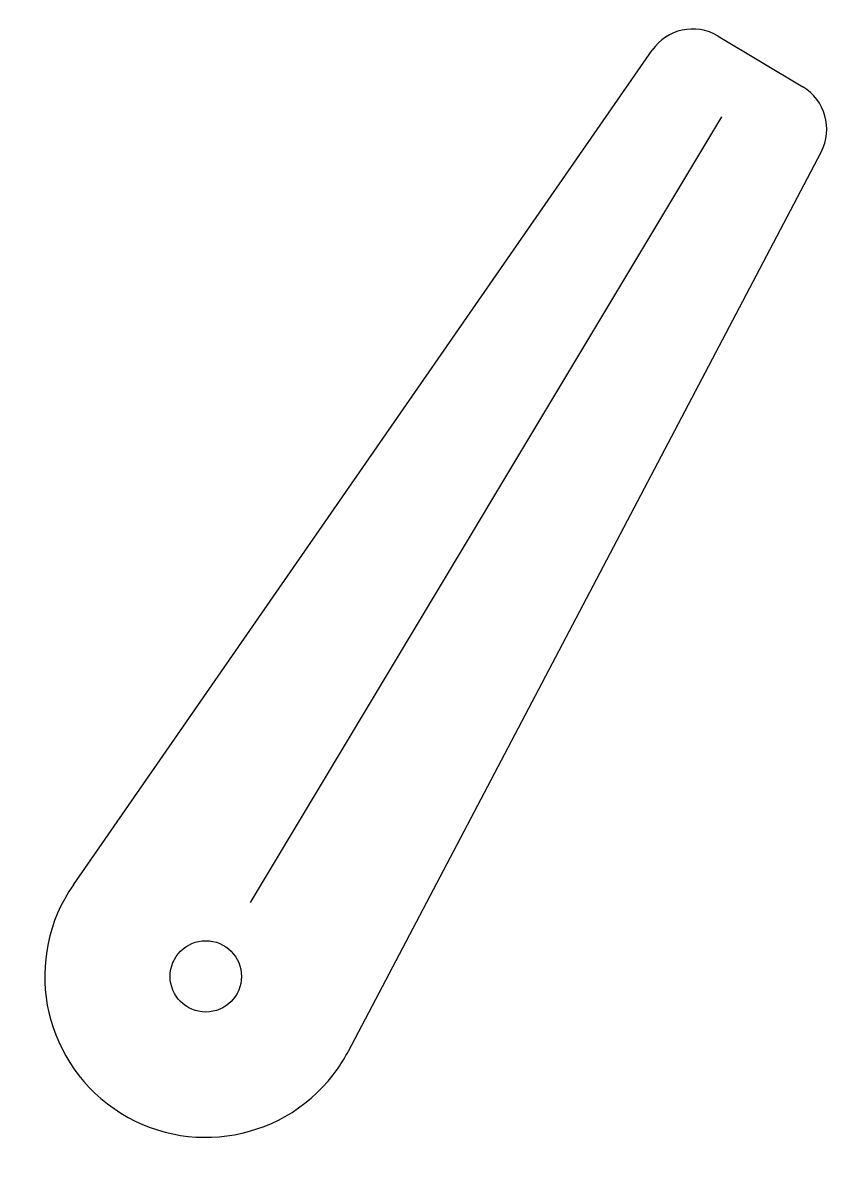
# Model space of a CAD drawing. Extents: x 59 to 143, y 17 to 134.
import ezdxf

# ---------------------------------------------------------------- set-up
doc = ezdxf.new("R2010")
doc.units = 0
doc.header["$MEASUREMENT"] = 0
doc.linetypes.add('AI-LINETYPE-1', pattern=[20.32, 12.7, -2.54, 2.54, -2.54])
doc.layers.get('0').update_dxf_attribs({"linetype": 'CONTINUOUS'})

# ---------------------------------------------------------------- blocks, each defined once
blk = doc.blocks.new('BLOCK_2')
at = {"color": 7}
blk.add_open_spline([(81.57, 35.63), (81.57, 37.66), (79.92, 39.31), (77.89, 39.31), (75.85, 39.31), (74.21, 37.66), (74.21, 35.63), (74.21, 33.6), (75.85, 31.95), (77.89, 31.95), (79.92, 31.95), (81.57, 33.6), (81.57, 35.63), (81.57, 35.63), (81.57, 35.63), (81.57, 35.63)], degree=3, knots=[0, 0, 0, 0, 1, 1, 1, 2, 2, 2, 3, 3, 3, 4, 4, 4, 5, 5, 5, 5], dxfattribs=at)
blk = doc.blocks.new('BLOCK_3')
at = {"color": 7}
blk.add_open_spline([(64.24, 45.09), (59.02, 37.55), (60.89, 27.21), (68.43, 21.98), (75.97, 16.76), (86.31, 18.63), (91.54, 26.17), (91.92, 26.73), (92.27, 27.31), (92.59, 27.91)], degree=3, knots=[0, 0, 0, 0, 1, 1, 1, 2, 2, 2, 3, 3, 3, 3], dxfattribs=at)
blk = doc.blocks.new('BLOCK_4')
at = {"color": 7}
blk.add_open_spline([(141.33, 120.69), (142.59, 123.08), (141.76, 126.03), (139.45, 127.41)], degree=3, dxfattribs=at)
blk = doc.blocks.new('BLOCK_5')
at = {"color": 7}
blk.add_open_spline([(130.71, 132.65), (128.41, 134.03), (125.44, 133.39), (123.92, 131.19)], degree=3, dxfattribs=at)
blk = doc.blocks.new('BLOCK_6')
at = {"color": 7, "linetype": 'AI-LINETYPE-1'}
blk.add_lwpolyline([(130.71, 132.65), (139.45, 127.41)], dxfattribs=at)
blk = doc.blocks.new('BLOCK_7')
at = {"color": 7}
blk.add_lwpolyline([(64.24, 45.09), (123.92, 131.19)], dxfattribs=at)
blk = doc.blocks.new('BLOCK_8')
at = {"color": 7}
blk.add_lwpolyline([(92.59, 27.91), (141.33, 120.69)], dxfattribs=at)
blk = doc.blocks.new('BLOCK_9')
at = {"color": 7}
blk.add_lwpolyline([(130.71, 132.65), (139.45, 127.41)], dxfattribs=at)
blk = doc.blocks.new('BLOCK_10')
at = {"color": 7}
blk.add_lwpolyline([(131.06, 124.32), (82.46, 43.26)], dxfattribs=at)

msp = doc.modelspace()

# ---------------------------------------------------------------- block references
for name in ['BLOCK_5', 'BLOCK_6', 'BLOCK_9', 'BLOCK_7', 'BLOCK_4', 'BLOCK_10', 'BLOCK_8', 'BLOCK_3', 'BLOCK_2']:
    msp.add_blockref(name, (0, 0))

doc.saveas('drawing.dxf')
